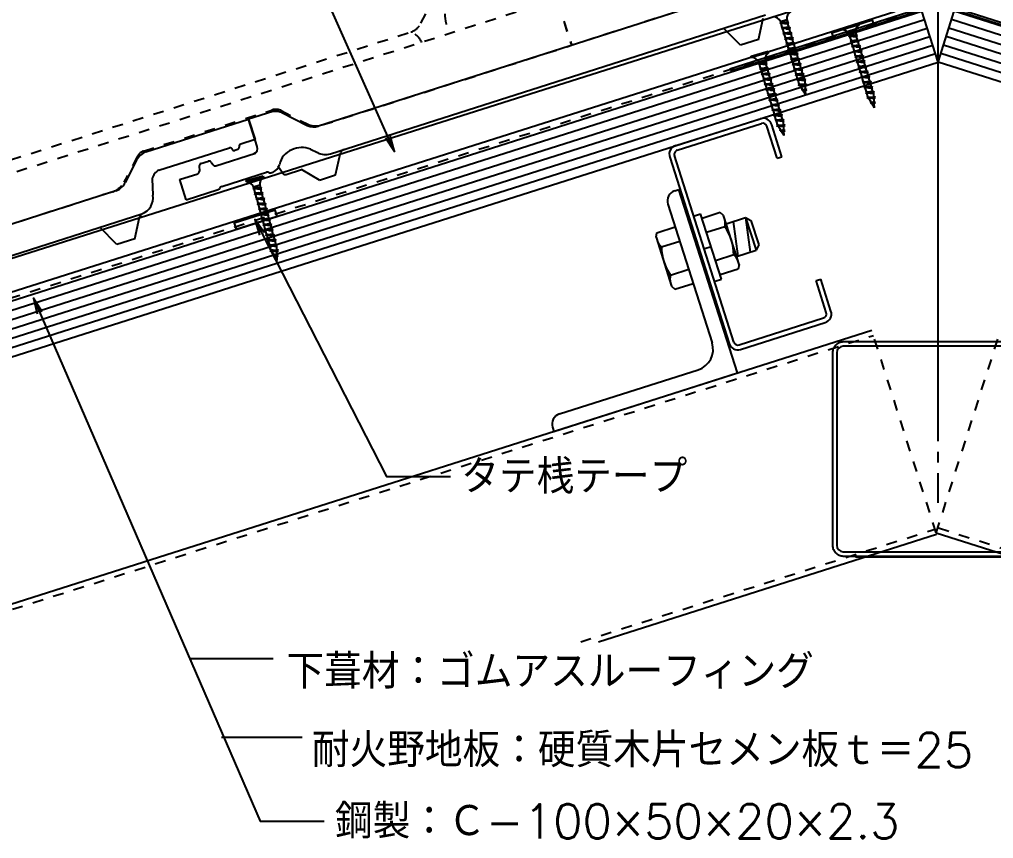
# Model space of a CAD drawing. Extents: x -1727 to 4652, y -2317 to 2357.
# Drawn here: x 3294.7 to 3749.9, y 185.5 to 568.2 of the extents above; entities that cross this region are included whole.
import ezdxf

# ---------------------------------------------------------------- set-up
doc = ezdxf.new("R2010")
doc.units = 0
doc.header["$LTSCALE"] = 5
for name, pattern in [('DASHDOT', [43, 40, -1, 1, -1]), ('DASHED2', [3, 2, -1]), ('DOT', [2, 1, -1])]:
    doc.linetypes.add(name, pattern=pattern)
for name, color, linetype in [('0-1', 7, 'CONTINUOUS'), ('0-2', 7, 'CONTINUOUS'), ('0-3', 7, 'CONTINUOUS'), ('0-4', 7, 'CONTINUOUS')]:
    doc.layers.add(name, color=color, linetype=linetype)
doc.styles.get("Standard").update_dxf_attribs({"font": 'txt.shx', "bigfont": 'extfont.shx'})

msp = doc.modelspace()

# ---------------------------------------------------------------- linework, layer by layer
at = {"layer": '0-1', "color": 3, "linetype": 'CONTINUOUS'}
for p, q in [((3699.1879, 586.0978), (3057.3827, 382.213)), ((3703.7293, 571.8018), (3063.6308, 368.4591))]:
    msp.add_line(p, q, dxfattribs=at)
at = {"layer": '0-1', "color": 7, "linetype": 'DOT'}
for p, q in [((3723.7803, 575.4806), (3064.4073, 366.0148)), ((3722.8413, 575.438), (4379.3981, 367.2622))]:
    msp.add_line(p, q, dxfattribs=at)
at = {"layer": '0-1', "color": 6, "linetype": 'CONTINUOUS'}
for p, q in [((3626.5958, 545.1049), (3716.7269, 573.7473)), ((3821.2439, 544.8606), (3731.1906, 573.7465)), ((3626.8985, 544.1522), (3717.0149, 572.7897)), ((3820.9386, 543.9086), (3730.9, 572.7897))]:
    msp.add_line(p, q, dxfattribs=at)
at = {"layer": '0-1', "color": 4, "linetype": 'DASHDOT'}
msp.add_line((3723.8569, 571.12), (3723.8569, 342.3712), dxfattribs=at)
at = {"layer": '0-1', "color": 4, "linetype": 'CONTINUOUS'}
for p, q in [((3650.4476, 567.0313), (3650.0154, 566.5746)), ((3650.0154, 566.5746), (3654.2268, 566.5178)), ((3650.3503, 567.2647), (3653.2592, 568.1308)), ((3650.3503, 567.2647), (3650.4265, 567.009)), ((3651.1647, 564.6233), (3650.6716, 566.2793)), ((3651.1647, 564.6233), (3650.7324, 564.1666)), ((3653.2592, 568.1308), (3653.6747, 566.7353)), ((3653.7945, 566.061), (3654.2268, 566.5178)), ((3654.3061, 564.3431), (3653.7945, 566.061)), ((3678.8683, 564.0202), (3686.8629, 566.4007)), ((3687.0637, 565.7265), (3679.0691, 563.346)), ((3686.8629, 566.4007), (3687.0637, 565.7265)), ((3650.7324, 564.1666), (3654.9438, 564.1098)), ((3651.8817, 562.2153), (3651.3886, 563.8713)), ((3651.8817, 562.2153), (3651.4495, 561.7585)), ((3651.4495, 561.7585), (3655.6608, 561.7018)), ((3652.5987, 559.8073), (3652.1056, 561.4633)), ((3654.5116, 563.653), (3654.9438, 564.1098)), ((3655.0231, 561.9351), (3654.5116, 563.653)), ((3655.2286, 561.245), (3655.6608, 561.7018)), ((3655.7401, 559.5271), (3655.2286, 561.245)), ((3679.0691, 563.346), (3678.8683, 564.0202)), ((3682.5563, 561.025), (3682.1241, 560.5683)), ((3682.1241, 560.5683), (3686.3354, 560.5115)), ((3682.459, 561.2583), (3685.3679, 562.1245)), ((3682.459, 561.2583), (3682.5351, 561.0026)), ((3683.2733, 558.617), (3682.7803, 560.273)), ((3685.3679, 562.1245), (3685.7834, 560.729)), ((3685.9032, 560.0547), (3686.3354, 560.5115)), ((3686.4148, 558.3368), (3685.9032, 560.0547)), ((3652.5987, 559.8073), (3652.1665, 559.3505)), ((3652.1665, 559.3505), (3656.3778, 559.2938)), ((3653.3157, 557.3993), (3652.8226, 559.0552)), ((3653.3157, 557.3993), (3652.8835, 556.9425)), ((3652.8835, 556.9425), (3657.0948, 556.8857)), ((3654.0327, 554.9913), (3653.5396, 556.6472)), ((3655.9456, 558.837), (3656.3778, 559.2938)), ((3656.4571, 557.1191), (3655.9456, 558.837)), ((3656.6626, 556.429), (3657.0948, 556.8857)), ((3657.1741, 554.7111), (3656.6626, 556.429)), ((3683.2733, 558.617), (3682.8411, 558.1602)), ((3682.8411, 558.1602), (3687.0525, 558.1035)), ((3683.9904, 556.209), (3683.4973, 557.8649)), ((3683.9904, 556.209), (3683.5581, 555.7522)), ((3683.5581, 555.7522), (3687.7695, 555.6954)), ((3684.7074, 553.801), (3684.2143, 555.4569)), ((3686.6202, 557.6467), (3687.0525, 558.1035)), ((3687.1318, 555.9288), (3686.6202, 557.6467)), ((3687.3373, 555.2387), (3687.7695, 555.6954)), ((3636.6296, 550.9981), (3644.6242, 553.3786)), ((3636.8304, 550.3238), (3636.6296, 550.9981)), ((3644.825, 552.7043), (3636.8304, 550.3238)), ((3644.6242, 553.3786), (3644.825, 552.7043)), ((3654.0327, 554.9913), (3653.6005, 554.5345)), ((3653.6005, 554.5345), (3657.8118, 554.4777)), ((3654.7497, 552.5832), (3654.2567, 554.2392)), ((3654.7497, 552.5832), (3654.3175, 552.1265)), ((3654.3175, 552.1265), (3658.5289, 552.0697)), ((3655.4668, 550.1752), (3654.9737, 551.8312)), ((3657.3796, 554.021), (3657.8118, 554.4777)), ((3657.8911, 552.303), (3657.3796, 554.021)), ((3658.0966, 551.6129), (3658.5289, 552.0697)), ((3658.6082, 549.895), (3658.0966, 551.6129)), ((3684.7074, 553.801), (3684.2752, 553.3442)), ((3684.2752, 553.3442), (3688.4865, 553.2874)), ((3685.4244, 551.393), (3684.9313, 553.0489)), ((3685.4244, 551.393), (3684.9922, 550.9362)), ((3684.9922, 550.9362), (3689.2035, 550.8794)), ((3687.8488, 553.5208), (3687.3373, 555.2387)), ((3688.0543, 552.8307), (3688.4865, 553.2874)), ((3688.5658, 551.1127), (3688.0543, 552.8307)), ((3688.7713, 550.4226), (3689.2035, 550.8794)), ((3640.3176, 548.0029), (3639.8854, 547.5461)), ((3639.8854, 547.5461), (3644.0968, 547.4893)), ((3640.2203, 548.2362), (3643.1292, 549.1023)), ((3640.2203, 548.2362), (3640.2965, 547.9805)), ((3641.0347, 545.5948), (3640.5416, 547.2508)), ((3643.1292, 549.1023), (3643.5447, 547.7068)), ((3643.6645, 547.0326), (3644.0968, 547.4893)), ((3644.1761, 545.3146), (3643.6645, 547.0326)), ((3655.4668, 550.1752), (3655.0345, 549.7185)), ((3655.0345, 549.7185), (3659.2459, 549.6617)), ((3656.1838, 547.7672), (3655.6907, 549.4232)), ((3656.1838, 547.7672), (3655.7516, 547.3104)), ((3655.7516, 547.3104), (3659.9629, 547.2537)), ((3656.9008, 545.3592), (3656.4077, 547.0152)), ((3658.8137, 549.2049), (3659.2459, 549.6617)), ((3659.3252, 547.487), (3658.8137, 549.2049)), ((3659.5307, 546.7969), (3659.9629, 547.2537)), ((3660.0422, 545.079), (3659.5307, 546.7969)), ((3686.1414, 548.9849), (3685.6483, 550.6409)), ((3686.1414, 548.9849), (3685.7092, 548.5282)), ((3685.7092, 548.5282), (3689.9205, 548.4714)), ((3686.8584, 546.5769), (3686.3653, 548.2329)), ((3686.8584, 546.5769), (3686.4262, 546.1202)), ((3689.2828, 548.7047), (3688.7713, 550.4226)), ((3689.4883, 548.0146), (3689.9205, 548.4714)), ((3689.9998, 546.2967), (3689.4883, 548.0146)), ((3641.0347, 545.5948), (3640.6024, 545.1381)), ((3640.6024, 545.1381), (3644.8138, 545.0813)), ((3641.7517, 543.1868), (3641.2586, 544.8428)), ((3641.7517, 543.1868), (3641.3195, 542.7301)), ((3641.3195, 542.7301), (3645.5308, 542.6733)), ((3642.4687, 540.7788), (3641.9756, 542.4348)), ((3644.3816, 544.6245), (3644.8138, 545.0813)), ((3644.8931, 542.9066), (3644.3816, 544.6245)), ((3645.0986, 542.2165), (3645.5308, 542.6733)), ((3645.6101, 540.4986), (3645.0986, 542.2165)), ((3656.9008, 545.3592), (3656.4686, 544.9024)), ((3656.4686, 544.9024), (3660.6799, 544.8457)), ((3657.6178, 542.9512), (3657.1247, 544.6071)), ((3657.6178, 542.9512), (3657.1856, 542.4944)), ((3657.1856, 542.4944), (3661.3969, 542.4376)), ((3658.3348, 540.5432), (3657.8417, 542.1991)), ((3660.2477, 544.3889), (3660.6799, 544.8457)), ((3660.7592, 542.671), (3660.2477, 544.3889)), ((3660.9647, 541.9809), (3661.3969, 542.4376)), ((3661.4762, 540.263), (3660.9647, 541.9809)), ((3686.4262, 546.1202), (3690.6375, 546.0634)), ((3687.5754, 544.1689), (3687.0824, 545.8249)), ((3687.5754, 544.1689), (3687.1432, 543.7121)), ((3687.1432, 543.7121), (3691.3546, 543.6554)), ((3688.2925, 541.7609), (3687.7994, 543.4168)), ((3688.2925, 541.7609), (3687.8602, 541.3041)), ((3690.2053, 545.6066), (3690.6375, 546.0634)), ((3690.7169, 543.8887), (3690.2053, 545.6066)), ((3690.9223, 543.1986), (3691.3546, 543.6554)), ((3691.4339, 541.4807), (3690.9223, 543.1986)), ((3642.4687, 540.7788), (3642.0365, 540.3221)), ((3642.0365, 540.3221), (3646.2478, 540.2653)), ((3643.1857, 538.3708), (3642.6926, 540.0268)), ((3643.1857, 538.3708), (3642.7535, 537.914)), ((3642.7535, 537.914), (3646.9648, 537.8573)), ((3643.9027, 535.9628), (3643.4096, 537.6187)), ((3645.8156, 539.8085), (3646.2478, 540.2653)), ((3646.3271, 538.0906), (3645.8156, 539.8085)), ((3646.5326, 537.4005), (3646.9648, 537.8573)), ((3647.0441, 535.6826), (3646.5326, 537.4005)), ((3658.3348, 540.5432), (3657.9026, 540.0864)), ((3657.9026, 540.0864), (3662.1139, 540.0296)), ((3659.0518, 538.1351), (3658.5588, 539.7911)), ((3659.0518, 538.1351), (3658.6196, 537.6784)), ((3658.6196, 537.6784), (3662.6321, 537.6751)), ((3660.64, 535.4647), (3659.5043, 537.3864)), ((3661.6817, 539.5729), (3662.1139, 540.0296)), ((3661.8506, 539.0056), (3661.6817, 539.5729)), ((3661.8996, 537.9204), (3661.8506, 539.0056)), ((3662.0108, 535.4527), (3661.9315, 537.1855)), ((3661.9329, 537.1804), (3662.6321, 537.6751)), ((3687.8602, 541.3041), (3692.0716, 541.2473)), ((3689.0095, 539.3529), (3688.5164, 541.0088)), ((3689.0095, 539.3529), (3688.5773, 538.8961)), ((3688.5773, 538.8961), (3692.7886, 538.8393)), ((3689.7265, 536.9449), (3689.2334, 538.6008)), ((3691.6394, 540.7906), (3692.0716, 541.2473)), ((3692.1509, 539.0727), (3691.6394, 540.7906)), ((3692.3564, 538.3826), (3692.7886, 538.8393)), ((3692.8679, 536.6646), (3692.3564, 538.3826)), ((3643.9027, 535.9628), (3643.4705, 535.506)), ((3643.4705, 535.506), (3647.6818, 535.4492)), ((3644.6197, 533.5548), (3644.1267, 535.2107)), ((3644.6197, 533.5548), (3644.1875, 533.098)), ((3644.1875, 533.098), (3648.3989, 533.0412)), ((3645.3368, 531.1468), (3644.8437, 532.8027)), ((3647.2496, 534.9925), (3647.6818, 535.4492)), ((3647.7612, 533.2746), (3647.2496, 534.9925)), ((3647.9666, 532.5845), (3648.3989, 533.0412)), ((3648.4782, 530.8665), (3647.9666, 532.5845)), ((3660.3177, 535.2264), (3662.5678, 535.2663)), ((3662.1235, 532.9544), (3660.9077, 535.0117)), ((3662.0253, 535.0151), (3662.5678, 535.2663)), ((3662.1235, 532.9544), (3662.0305, 535.0174)), ((3689.7265, 536.9449), (3689.2943, 536.4881)), ((3689.2943, 536.4881), (3693.5056, 536.4313)), ((3690.4435, 534.5368), (3689.9504, 536.1928)), ((3690.4435, 534.5368), (3690.0113, 534.0801)), ((3690.0113, 534.0801), (3694.2226, 534.0233)), ((3691.1605, 532.1288), (3690.6674, 533.7848)), ((3693.0734, 535.9745), (3693.5056, 536.4313)), ((3693.5849, 534.2566), (3693.0734, 535.9745)), ((3693.7904, 533.5665), (3694.2226, 534.0233)), ((3693.9593, 532.9992), (3693.7904, 533.5665)), ((3694.0083, 531.914), (3693.9593, 532.9992)), ((3645.3368, 531.1468), (3644.9045, 530.69)), ((3644.9045, 530.69), (3649.1159, 530.6332)), ((3646.0538, 528.7387), (3645.5607, 530.3947)), ((3646.0538, 528.7387), (3645.6216, 528.282)), ((3645.6216, 528.282), (3649.8329, 528.2252)), ((3646.7708, 526.3307), (3646.2777, 527.9867)), ((3648.6837, 530.1764), (3649.1159, 530.6332)), ((3649.1952, 528.4585), (3648.6837, 530.1764)), ((3649.4007, 527.7684), (3649.8329, 528.2252)), ((3691.1605, 532.1288), (3690.7283, 531.6721)), ((3690.7283, 531.6721), (3694.7408, 531.6688)), ((3692.7487, 529.4584), (3691.613, 531.38)), ((3692.4264, 529.2201), (3694.6765, 529.26)), ((3694.2322, 526.948), (3693.0164, 529.0054)), ((3694.1195, 529.4464), (3694.0402, 531.1792)), ((3694.0416, 531.1741), (3694.7408, 531.6688)), ((3694.134, 529.0087), (3694.6765, 529.26)), ((3694.2322, 526.948), (3694.1391, 529.0111)), ((3646.7708, 526.3307), (3646.3386, 525.874)), ((3646.3386, 525.874), (3650.5499, 525.8172)), ((3647.4878, 523.9227), (3646.9947, 525.5787)), ((3647.4878, 523.9227), (3647.0556, 523.4659)), ((3647.0556, 523.4659), (3651.2669, 523.4092)), ((3649.9122, 526.0505), (3649.4007, 527.7684)), ((3650.1177, 525.3604), (3650.5499, 525.8172)), ((3650.6292, 523.6425), (3650.1177, 525.3604)), ((3648.2048, 521.5147), (3647.7117, 523.1706)), ((3648.2048, 521.5147), (3647.7726, 521.0579)), ((3647.7726, 521.0579), (3651.9839, 521.0011)), ((3648.9218, 519.1067), (3648.4288, 520.7626)), ((3648.9218, 519.1067), (3648.4896, 518.6499)), ((3650.8347, 522.9524), (3651.2669, 523.4092)), ((3651.3462, 521.2345), (3650.8347, 522.9524)), ((3651.5517, 520.5444), (3651.9839, 521.0011)), ((3651.7206, 519.9771), (3651.5517, 520.5444)), ((3651.7696, 518.8919), (3651.7206, 519.9771)), ((3648.4896, 518.6499), (3652.5021, 518.6466)), ((3650.51, 516.4362), (3649.3743, 518.3579)), ((3650.1877, 516.1979), (3652.4378, 516.2378)), ((3651.9935, 513.9259), (3650.7777, 515.9832)), ((3651.8808, 516.4242), (3651.8015, 518.157)), ((3651.8029, 518.1519), (3652.5021, 518.6466)), ((3651.8953, 515.9866), (3652.4378, 516.2378)), ((3651.9935, 513.9259), (3651.9005, 515.989)), ((3400.5661, 492.8722), (3408.6105, 495.0786)), ((3400.7521, 492.1937), (3400.5661, 492.8722)), ((3408.7966, 494.4001), (3400.7521, 492.1937)), ((3408.6105, 495.0786), (3408.7966, 494.4001)), ((3404.1882, 489.7976), (3403.7462, 489.3504)), ((3403.7462, 489.3504), (3407.9553, 489.2022)), ((3404.096, 490.033), (3407.023, 490.8358)), ((3404.096, 490.033), (3404.1665, 489.7757)), ((3404.8528, 487.3746), (3404.3958, 489.0409)), ((3404.8528, 487.3746), (3404.4107, 486.9273)), ((3407.023, 490.8358), (3407.4081, 489.4316)), ((3407.5132, 488.7549), (3407.9553, 489.2022)), ((3407.9874, 487.0263), (3407.5132, 488.7549)), ((3404.4107, 486.9273), (3408.6198, 486.7791)), ((3405.5173, 484.9516), (3405.0603, 486.6179)), ((3405.5173, 484.9516), (3405.0753, 484.5043)), ((3405.0753, 484.5043), (3409.2844, 484.3561)), ((3406.1819, 482.5286), (3405.7249, 484.1949)), ((3406.1819, 482.5286), (3405.7399, 482.0813)), ((3408.1778, 486.3319), (3408.6198, 486.7791)), ((3408.6519, 484.6033), (3408.1778, 486.3319)), ((3408.8424, 483.9089), (3409.2844, 484.3561)), ((3409.3165, 482.1802), (3408.8424, 483.9089)), ((3405.7399, 482.0813), (3409.949, 481.9331)), ((3406.8465, 480.1056), (3406.3895, 481.7718)), ((3406.8465, 480.1056), (3406.4044, 479.6583)), ((3406.4044, 479.6583), (3410.6136, 479.5101)), ((3407.5111, 477.6826), (3407.054, 479.3488)), ((3409.507, 481.4858), (3409.949, 481.9331)), ((3409.9811, 479.7572), (3409.507, 481.4858)), ((3410.1715, 479.0628), (3410.6136, 479.5101)), ((3410.6456, 477.3342), (3410.1715, 479.0628)), ((3407.5111, 477.6826), (3407.069, 477.2353)), ((3407.069, 477.2353), (3411.2781, 477.0871)), ((3408.1756, 475.2595), (3407.7186, 476.9258)), ((3408.1756, 475.2595), (3407.7336, 474.8123)), ((3407.7336, 474.8123), (3411.9427, 474.6641)), ((3408.8402, 472.8365), (3408.3832, 474.5028)), ((3410.8361, 476.6398), (3411.2781, 477.0871)), ((3411.3102, 474.9112), (3410.8361, 476.6398)), ((3411.5007, 474.2168), (3411.9427, 474.6641)), ((3411.9748, 472.4882), (3411.5007, 474.2168)), ((3408.8402, 472.8365), (3408.3982, 472.3892)), ((3408.3982, 472.3892), (3412.6073, 472.2411)), ((3409.5048, 470.4135), (3409.0477, 472.0798)), ((3409.5048, 470.4135), (3409.0627, 469.9662)), ((3409.0627, 469.9662), (3413.2718, 469.818)), ((3410.1693, 467.9905), (3409.7123, 469.6568)), ((3412.1652, 471.7938), (3412.6073, 472.2411)), ((3412.6394, 470.0652), (3412.1652, 471.7938)), ((3412.8298, 469.3708), (3413.2718, 469.818)), ((3413.3039, 467.6422), (3412.8298, 469.3708)), ((3410.1693, 467.9905), (3409.7273, 467.5432)), ((3409.7273, 467.5432), (3413.9364, 467.395)), ((3410.8339, 465.5675), (3410.3769, 467.2338)), ((3410.8339, 465.5675), (3410.3919, 465.1202)), ((3410.3919, 465.1202), (3414.601, 464.972)), ((3411.4985, 463.1445), (3411.0415, 464.8107)), ((3413.4944, 466.9478), (3413.9364, 467.395)), ((3413.9685, 465.2191), (3413.4944, 466.9478)), ((3414.159, 464.5247), (3414.601, 464.972)), ((3414.6331, 462.7961), (3414.159, 464.5247)), ((3411.4985, 463.1445), (3411.0564, 462.6972)), ((3411.0564, 462.6972), (3415.2656, 462.549)), ((3412.1631, 460.7214), (3411.706, 462.3877)), ((3412.1631, 460.7214), (3411.721, 460.2742)), ((3411.721, 460.2742), (3415.7325, 460.1838)), ((3413.6928, 458.0171), (3412.5992, 459.963)), ((3414.8235, 462.1017), (3415.2656, 462.549)), ((3414.9801, 461.5309), (3414.8235, 462.1017)), ((3415.0054, 460.4449), (3414.9801, 461.5309)), ((3415.0631, 457.9754), (3415.0214, 459.7095)), ((3415.0227, 459.7044), (3415.7325, 460.1838)), ((3413.3654, 457.7859), (3415.6159, 457.777)), ((3415.1215, 455.4752), (3413.9506, 457.5584)), ((3415.0681, 457.5376), (3415.6159, 457.777)), ((3415.1215, 455.4752), (3415.0733, 457.5398))]:
    msp.add_line(p, q, dxfattribs=at)
at = {"layer": '0-1', "color": 7, "linetype": 'CONTINUOUS'}
for points in [[(3675.2155, 558.9538), (3694.2753, 565.0139), (3693.3663, 567.8728), (3674.3065, 561.8128), (3675.2155, 558.9538)], [(3396, 470.1412), (3415.0598, 476.2013), (3414.1508, 479.0603), (3395.091, 473.0002), (3396, 470.1412)]]:
    msp.add_lwpolyline(points, close=True, dxfattribs=at)
at = {"layer": '0-1', "color": 4, "linetype": 'CONTINUOUS'}
for centre, radius, start, end in [((3646.9706, 565.5728), 3.7795, 26.5921, 90.1557), ((3657.0138, 568.5633), 3.7795, 123.0074, 186.571), ((3650.7326, 567.2916), 1.0142, 224.9936, 269.8249), ((3650.7593, 567.15), 0.3335, 200.8471, 262.6895), ((3651.824, 580.8756), 14.0999, 265.4965, 270.9605), ((3651.3712, 547.6475), 18.641, 87.4198, 91.9727), ((3651.4763, 564.742), 0.3335, 200.8471, 262.6895), ((3652.541, 578.4676), 14.0999, 265.4965, 270.9605), ((3652.5443, 546.6272), 20.1563, 87.1915, 91.3758), ((3653.1495, 587.4961), 21.2472, 267.4667, 271.1843), ((3653.3103, 565.0013), 1.7719, 58.855, 82.8143), ((3653.5345, 565.9891), 0.2698, 15.4653, 78.4221), ((3689.1225, 562.557), 3.7795, 123.0074, 186.571), ((3651.4497, 564.8836), 1.0142, 224.9936, 269.8249), ((3652.0882, 545.2394), 18.641, 87.4198, 91.9727), ((3652.1667, 562.4756), 1.0142, 224.9936, 269.8249), ((3652.1933, 562.334), 0.3335, 200.8471, 262.6895), ((3653.258, 576.0596), 14.0999, 265.4965, 270.9605), ((3652.8053, 542.8314), 18.641, 87.4198, 91.9727), ((3653.2614, 544.2192), 20.1563, 87.1915, 91.3758), ((3653.8665, 585.088), 21.2472, 267.4667, 271.1843), ((3653.9784, 541.8112), 20.1563, 87.1915, 91.3758), ((3654.5835, 582.68), 21.2472, 267.4667, 271.1843), ((3654.0273, 562.5933), 1.7719, 58.855, 82.8143), ((3654.2516, 563.5811), 0.2698, 15.4653, 78.4221), ((3654.7444, 560.1853), 1.7719, 58.855, 82.8143), ((3654.9686, 561.1731), 0.2698, 15.4653, 78.4221), ((3679.0793, 559.5665), 3.7795, 26.5921, 90.1557), ((3682.8413, 561.2853), 1.0142, 224.9936, 269.8249), ((3682.868, 561.1437), 0.3335, 200.8471, 262.6895), ((3683.9327, 574.8693), 14.0999, 265.4965, 270.9605), ((3683.4799, 541.6411), 18.641, 87.4198, 91.9727), ((3684.653, 540.6209), 20.1563, 87.1915, 91.3758), ((3685.2582, 581.4897), 21.2472, 267.4667, 271.1843), ((3685.419, 558.995), 1.7719, 58.855, 82.8143), ((3685.6432, 559.9828), 0.2698, 15.4653, 78.4221), ((3652.8837, 560.0676), 1.0142, 224.9936, 269.8249), ((3652.9104, 559.926), 0.3335, 200.8471, 262.6895), ((3653.9751, 573.6515), 14.0999, 265.4965, 270.9605), ((3653.5223, 540.4234), 18.641, 87.4198, 91.9727), ((3653.6007, 557.6596), 1.0142, 224.9936, 269.8249), ((3653.6274, 557.518), 0.3335, 200.8471, 262.6895), ((3654.6921, 571.2435), 14.0999, 265.4965, 270.9605), ((3654.2393, 538.0154), 18.641, 87.4198, 91.9727), ((3654.6954, 539.4032), 20.1563, 87.1915, 91.3758), ((3655.3006, 580.272), 21.2472, 267.4667, 271.1843), ((3655.4124, 536.9952), 20.1563, 87.1915, 91.3758), ((3656.0176, 577.864), 21.2472, 267.4667, 271.1843), ((3655.4614, 557.7773), 1.7719, 58.855, 82.8143), ((3655.6856, 558.7651), 0.2698, 15.4653, 78.4221), ((3656.1784, 555.3693), 1.7719, 58.855, 82.8143), ((3656.4026, 556.357), 0.2698, 15.4653, 78.4221), ((3683.5583, 558.8773), 1.0142, 224.9936, 269.8249), ((3683.585, 558.7357), 0.3335, 200.8471, 262.6895), ((3684.6497, 572.4613), 14.0999, 265.4965, 270.9605), ((3684.1969, 539.2331), 18.641, 87.4198, 91.9727), ((3684.2754, 556.4693), 1.0142, 224.9936, 269.8249), ((3684.302, 556.3277), 0.3335, 200.8471, 262.6895), ((3685.3667, 570.0532), 14.0999, 265.4965, 270.9605), ((3684.9139, 536.8251), 18.641, 87.4198, 91.9727), ((3685.3701, 538.2129), 20.1563, 87.1915, 91.3758), ((3685.9752, 579.0817), 21.2472, 267.4667, 271.1843), ((3686.0871, 535.8049), 20.1563, 87.1915, 91.3758), ((3686.6922, 576.6737), 21.2472, 267.4667, 271.1843), ((3686.136, 556.587), 1.7719, 58.855, 82.8143), ((3686.3602, 557.5748), 0.2698, 15.4653, 78.4221), ((3686.8531, 554.179), 1.7719, 58.855, 82.8143), ((3687.0773, 555.1667), 0.2698, 15.4653, 78.4221), ((3646.8839, 549.5349), 3.7795, 123.0074, 186.571), ((3654.3177, 555.2516), 1.0142, 224.9936, 269.8249), ((3654.3444, 555.11), 0.3335, 200.8471, 262.6895), ((3655.4091, 568.8355), 14.0999, 265.4965, 270.9605), ((3654.9563, 535.6074), 18.641, 87.4198, 91.9727), ((3655.0347, 552.8435), 1.0142, 224.9936, 269.8249), ((3655.0614, 552.7019), 0.3335, 200.8471, 262.6895), ((3656.1261, 566.4275), 14.0999, 265.4965, 270.9605), ((3655.6733, 533.1994), 18.641, 87.4198, 91.9727), ((3656.1294, 534.5871), 20.1563, 87.1915, 91.3758), ((3656.7346, 575.456), 21.2472, 267.4667, 271.1843), ((3656.8464, 532.1791), 20.1563, 87.1915, 91.3758), ((3657.4516, 573.048), 21.2472, 267.4667, 271.1843), ((3656.8954, 552.9612), 1.7719, 58.855, 82.8143), ((3657.1196, 553.949), 0.2698, 15.4653, 78.4221), ((3657.6124, 550.5532), 1.7719, 58.855, 82.8143), ((3657.8366, 551.541), 0.2698, 15.4653, 78.4221), ((3684.9924, 554.0613), 1.0142, 224.9936, 269.8249), ((3685.0191, 553.9197), 0.3335, 200.8471, 262.6895), ((3686.0838, 567.6452), 14.0999, 265.4965, 270.9605), ((3685.631, 534.4171), 18.641, 87.4198, 91.9727), ((3685.7094, 551.6532), 1.0142, 224.9936, 269.8249), ((3685.7361, 551.5116), 0.3335, 200.8471, 262.6895), ((3686.8008, 565.2372), 14.0999, 265.4965, 270.9605), ((3686.8041, 533.3968), 20.1563, 87.1915, 91.3758), ((3687.4093, 574.2657), 21.2472, 267.4667, 271.1843), ((3687.5211, 530.9888), 20.1563, 87.1915, 91.3758), ((3687.5701, 551.771), 1.7719, 58.855, 82.8143), ((3687.7943, 552.7587), 0.2698, 15.4653, 78.4221), ((3688.2871, 549.3629), 1.7719, 58.855, 82.8143), ((3636.8406, 546.5444), 3.7795, 26.5921, 90.1557), ((3640.6026, 548.2632), 1.0142, 224.9936, 269.8249), ((3640.6293, 548.1216), 0.3335, 200.8471, 262.6895), ((3641.694, 561.8471), 14.0999, 265.4965, 270.9605), ((3641.2412, 528.619), 18.641, 87.4198, 91.9727), ((3642.4144, 527.5987), 20.1563, 87.1915, 91.3758), ((3643.0195, 568.4676), 21.2472, 267.4667, 271.1843), ((3643.1803, 545.9729), 1.7719, 58.855, 82.8143), ((3643.4045, 546.9606), 0.2698, 15.4653, 78.4221), ((3655.7518, 550.4355), 1.0142, 224.9936, 269.8249), ((3655.7784, 550.2939), 0.3335, 200.8471, 262.6895), ((3656.8431, 564.0195), 14.0999, 265.4965, 270.9605), ((3656.3903, 530.7914), 18.641, 87.4198, 91.9727), ((3656.4688, 548.0275), 1.0142, 224.9936, 269.8249), ((3656.4955, 547.8859), 0.3335, 200.8471, 262.6895), ((3657.5601, 561.6115), 14.0999, 265.4965, 270.9605), ((3657.1074, 528.3833), 18.641, 87.4198, 91.9727), ((3657.5635, 529.7711), 20.1563, 87.1915, 91.3758), ((3658.1686, 570.6399), 21.2472, 267.4667, 271.1843), ((3658.2805, 527.3631), 20.1563, 87.1915, 91.3758), ((3658.8857, 568.2319), 21.2472, 267.4667, 271.1843), ((3658.3295, 548.1452), 1.7719, 58.855, 82.8143), ((3658.5537, 549.133), 0.2698, 15.4653, 78.4221), ((3659.0465, 545.7372), 1.7719, 58.855, 82.8143), ((3659.2707, 546.725), 0.2698, 15.4653, 78.4221), ((3686.348, 532.0091), 18.641, 87.4198, 91.9727), ((3686.4264, 549.2452), 1.0142, 224.9936, 269.8249), ((3686.4531, 549.1036), 0.3335, 200.8471, 262.6895), ((3687.5178, 562.8292), 14.0999, 265.4965, 270.9605), ((3687.065, 529.6011), 18.641, 87.4198, 91.9727), ((3687.1701, 546.6956), 0.3335, 200.8471, 262.6895), ((3688.2348, 560.4212), 14.0999, 265.4965, 270.9605), ((3688.1263, 571.8577), 21.2472, 267.4667, 271.1843), ((3688.2381, 528.5808), 20.1563, 87.1915, 91.3758), ((3688.8433, 569.4496), 21.2472, 267.4667, 271.1843), ((3688.9551, 526.1728), 20.1563, 87.1915, 91.3758), ((3688.5113, 550.3507), 0.2698, 15.4653, 78.4221), ((3689.0041, 546.9549), 1.7719, 58.855, 82.8143), ((3689.2283, 547.9427), 0.2698, 15.4653, 78.4221), ((3689.7211, 544.5469), 1.7719, 58.855, 82.8143), ((3641.3197, 545.8551), 1.0142, 224.9936, 269.8249), ((3641.3463, 545.7135), 0.3335, 200.8471, 262.6895), ((3642.411, 559.4391), 14.0999, 265.4965, 270.9605), ((3641.9582, 526.211), 18.641, 87.4198, 91.9727), ((3642.0367, 543.4471), 1.0142, 224.9936, 269.8249), ((3642.0634, 543.3055), 0.3335, 200.8471, 262.6895), ((3643.1281, 557.0311), 14.0999, 265.4965, 270.9605), ((3642.6753, 523.803), 18.641, 87.4198, 91.9727), ((3643.1314, 525.1907), 20.1563, 87.1915, 91.3758), ((3643.7365, 566.0596), 21.2472, 267.4667, 271.1843), ((3643.8484, 522.7827), 20.1563, 87.1915, 91.3758), ((3644.4536, 563.6515), 21.2472, 267.4667, 271.1843), ((3643.8974, 543.5648), 1.7719, 58.855, 82.8143), ((3644.1216, 544.5526), 0.2698, 15.4653, 78.4221), ((3644.6144, 541.1568), 1.7719, 58.855, 82.8143), ((3644.8386, 542.1446), 0.2698, 15.4653, 78.4221), ((3657.1858, 545.6195), 1.0142, 224.9936, 269.8249), ((3657.2125, 545.4779), 0.3335, 200.8471, 262.6895), ((3658.2772, 559.2034), 14.0999, 265.4965, 270.9605), ((3657.8244, 525.9753), 18.641, 87.4198, 91.9727), ((3657.9028, 543.2115), 1.0142, 224.9936, 269.8249), ((3657.9295, 543.0699), 0.3335, 200.8471, 262.6895), ((3658.9942, 556.7954), 14.0999, 265.4965, 270.9605), ((3658.5414, 523.5673), 18.641, 87.4198, 91.9727), ((3658.9975, 524.9551), 20.1563, 87.1915, 91.3758), ((3659.6027, 565.8239), 21.2472, 267.4667, 271.1843), ((3659.7145, 522.5471), 20.1563, 87.1915, 91.3758), ((3660.3197, 563.4159), 21.2472, 267.4667, 271.1843), ((3659.7635, 543.3292), 1.7719, 58.855, 82.8143), ((3659.9877, 544.317), 0.2698, 15.4653, 78.4221), ((3660.4805, 540.9212), 1.7719, 58.855, 82.8143), ((3660.7047, 541.9089), 0.2698, 15.4653, 78.4221), ((3687.1434, 546.8372), 1.0142, 224.9936, 269.8249), ((3687.782, 527.193), 18.641, 87.4198, 91.9727), ((3687.8605, 544.4292), 1.0142, 224.9936, 269.8249), ((3687.8871, 544.2876), 0.3335, 200.8471, 262.6895), ((3688.9518, 558.0132), 14.0999, 265.4965, 270.9605), ((3688.499, 524.785), 18.641, 87.4198, 91.9727), ((3688.6041, 541.8796), 0.3335, 200.8471, 262.6895), ((3689.5603, 567.0416), 21.2472, 267.4667, 271.1843), ((3689.6722, 523.7648), 20.1563, 87.1915, 91.3758), ((3690.2773, 564.6336), 21.2472, 267.4667, 271.1843), ((3689.9453, 545.5347), 0.2698, 15.4653, 78.4221), ((3690.4381, 542.1389), 1.7719, 58.855, 82.8143), ((3690.6623, 543.1267), 0.2698, 15.4653, 78.4221), ((3642.7537, 541.0391), 1.0142, 224.9936, 269.8249), ((3642.7804, 540.8975), 0.3335, 200.8471, 262.6895), ((3643.8451, 554.6231), 14.0999, 265.4965, 270.9605), ((3643.3923, 521.3949), 18.641, 87.4198, 91.9727), ((3643.4707, 538.6311), 1.0142, 224.9936, 269.8249), ((3643.4974, 538.4895), 0.3335, 200.8471, 262.6895), ((3644.5621, 552.2151), 14.0999, 265.4965, 270.9605), ((3644.1093, 518.9869), 18.641, 87.4198, 91.9727), ((3644.5654, 520.3747), 20.1563, 87.1915, 91.3758), ((3645.1706, 561.2435), 21.2472, 267.4667, 271.1843), ((3645.2824, 517.9667), 20.1563, 87.1915, 91.3758), ((3645.8876, 558.8355), 21.2472, 267.4667, 271.1843), ((3645.3314, 538.7488), 1.7719, 58.855, 82.8143), ((3645.5556, 539.7366), 0.2698, 15.4653, 78.4221), ((3646.0484, 536.3408), 1.7719, 58.855, 82.8143), ((3646.2726, 537.3286), 0.2698, 15.4653, 78.4221), ((3658.6198, 540.8035), 1.0142, 224.9936, 269.8249), ((3658.6465, 540.6619), 0.3335, 200.8471, 262.6895), ((3659.7112, 554.3874), 14.0999, 265.4965, 270.9605), ((3659.2584, 521.1593), 18.641, 87.4198, 91.9727), ((3659.3368, 538.3954), 1.0142, 224.9936, 269.8249), ((3659.3635, 538.2538), 0.3335, 200.8471, 262.6895), ((3660.4282, 551.9794), 14.0999, 265.4965, 270.9605), ((3659.9754, 518.7513), 18.641, 87.4198, 91.9727), ((3660.4315, 520.139), 20.1563, 87.1915, 91.3758), ((3661.0367, 561.0079), 21.2472, 267.4667, 271.1843), ((3660.9421, 548.6308), 10.7529, 268.521, 275.1019), ((3661.6748, 763.1722), 225.8005, 269.7817, 270.0145), ((3661.1975, 538.5131), 1.7719, 58.855, 82.8143), ((3661.4217, 539.5009), 0.2698, 15.4653, 78.4221), ((3661.6729, 537.1085), 0.2698, 15.4653, 77.4136), ((3661.7204, 536.1688), 1.7607, 58.8168, 84.2012), ((3688.5775, 542.0212), 1.0142, 224.9936, 269.8249), ((3689.6688, 555.6051), 14.0999, 265.4965, 270.9605), ((3689.216, 522.377), 18.641, 87.4198, 91.9727), ((3689.2945, 539.6132), 1.0142, 224.9936, 269.8249), ((3689.3212, 539.4716), 0.3335, 200.8471, 262.6895), ((3690.3859, 553.1971), 14.0999, 265.4965, 270.9605), ((3689.9331, 519.969), 18.641, 87.4198, 91.9727), ((3690.3892, 521.3568), 20.1563, 87.1915, 91.3758), ((3690.9943, 562.2256), 21.2472, 267.4667, 271.1843), ((3691.1062, 518.9487), 20.1563, 87.1915, 91.3758), ((3691.7114, 559.8176), 21.2472, 267.4667, 271.1843), ((3691.1552, 539.7309), 1.7719, 58.855, 82.8143), ((3691.3794, 540.7186), 0.2698, 15.4653, 78.4221), ((3691.8722, 537.3229), 1.7719, 58.855, 82.8143), ((3692.0964, 538.3106), 0.2698, 15.4653, 78.4221), ((3644.1877, 536.2231), 1.0142, 224.9936, 269.8249), ((3644.2144, 536.0815), 0.3335, 200.8471, 262.6895), ((3645.2791, 549.807), 14.0999, 265.4965, 270.9605), ((3644.8263, 516.5789), 18.641, 87.4198, 91.9727), ((3644.9047, 533.8151), 1.0142, 224.9936, 269.8249), ((3644.9314, 533.6735), 0.3335, 200.8471, 262.6895), ((3645.9961, 547.399), 14.0999, 265.4965, 270.9605), ((3645.5433, 514.1709), 18.641, 87.4198, 91.9727), ((3645.9994, 515.5587), 20.1563, 87.1915, 91.3758), ((3646.6046, 556.4275), 21.2472, 267.4667, 271.1843), ((3646.7165, 513.1506), 20.1563, 87.1915, 91.3758), ((3647.3216, 554.0195), 21.2472, 267.4667, 271.1843), ((3646.7654, 533.9328), 1.7719, 58.855, 82.8143), ((3646.9896, 534.9205), 0.2698, 15.4653, 78.4221), ((3647.4824, 531.5248), 1.7719, 58.855, 82.8143), ((3647.7066, 532.5125), 0.2698, 15.4653, 78.4221), ((3580.7729, 565.968), 85.2785, 338.87, 339.0445), ((3661.1445, 536.5805), 1.5866, 238.592, 261.4147), ((3660.8197, 551.5989), 16.1352, 268.5485, 271.9958), ((3661.0147, 540.0137), 5.0032, 268.7746, 275.6137), ((3661.5824, 532.0137), 3.4656, 82.8996, 93.3223), ((3661.7233, 533.6813), 1.3709, 77.0303, 99.2015), ((3661.8382, 534.0113), 1.4517, 59.8265, 83.1696), ((3690.0115, 537.2052), 1.0142, 224.9936, 269.8249), ((3690.0382, 537.0635), 0.3335, 200.8471, 262.6895), ((3691.1029, 550.7891), 14.0999, 265.4965, 270.9605), ((3690.6501, 517.561), 18.641, 87.4198, 91.9727), ((3690.7285, 534.7971), 1.0142, 224.9936, 269.8249), ((3690.7552, 534.6555), 0.3335, 200.8471, 262.6895), ((3691.8199, 548.3811), 14.0999, 265.4965, 270.9605), ((3691.3671, 515.153), 18.641, 87.4198, 91.9727), ((3691.8232, 516.5407), 20.1563, 87.1915, 91.3758), ((3692.4284, 557.4096), 21.2472, 267.4667, 271.1843), ((3692.5402, 514.1327), 20.1563, 87.1915, 91.3758), ((3693.1454, 555.0015), 21.2472, 267.4667, 271.1843), ((3692.5892, 534.9148), 1.7719, 58.855, 82.8143), ((3692.8134, 535.9026), 0.2698, 15.4653, 78.4221), ((3693.3062, 532.5068), 1.7719, 58.855, 82.8143), ((3693.5304, 533.4946), 0.2698, 15.4653, 78.4221), ((3645.6218, 531.407), 1.0142, 224.9936, 269.8249), ((3645.6484, 531.2654), 0.3335, 200.8471, 262.6895), ((3646.7131, 544.991), 14.0999, 265.4965, 270.9605), ((3646.2603, 511.7629), 18.641, 87.4198, 91.9727), ((3646.3388, 528.999), 1.0142, 224.9936, 269.8249), ((3646.3655, 528.8574), 0.3335, 200.8471, 262.6895), ((3647.4302, 542.583), 14.0999, 265.4965, 270.9605), ((3646.9774, 509.3549), 18.641, 87.4198, 91.9727), ((3647.4335, 510.7426), 20.1563, 87.1915, 91.3758), ((3648.0386, 551.6115), 21.2472, 267.4667, 271.1843), ((3648.1505, 508.3346), 20.1563, 87.1915, 91.3758), ((3648.7557, 549.2034), 21.2472, 267.4667, 271.1843), ((3648.1995, 529.1167), 1.7719, 58.855, 82.8143), ((3648.4237, 530.1045), 0.2698, 15.4653, 78.4221), ((3648.9165, 526.7087), 1.7719, 58.855, 82.8143), ((3691.4455, 532.3891), 1.0142, 224.9936, 269.8249), ((3691.4722, 532.2475), 0.3335, 200.8471, 262.6895), ((3692.5369, 545.9731), 14.0999, 265.4965, 270.9605), ((3692.0841, 512.7449), 18.641, 87.4198, 91.9727), ((3612.8816, 559.9617), 85.2785, 338.87, 339.0445), ((3693.2532, 530.5742), 1.5866, 238.592, 261.4147), ((3692.9284, 545.5926), 16.1352, 268.5485, 271.9958), ((3693.0508, 542.6245), 10.7529, 268.521, 275.1019), ((3693.7835, 757.1659), 225.8005, 269.7817, 270.0145), ((3693.1234, 534.0074), 5.0032, 268.7746, 275.6137), ((3693.6911, 526.0073), 3.4656, 82.8996, 93.3223), ((3693.832, 527.675), 1.3709, 77.0303, 99.2015), ((3693.7816, 531.1022), 0.2698, 15.4653, 77.4136), ((3693.8291, 530.1625), 1.7607, 58.8168, 84.2012), ((3693.9469, 528.005), 1.4517, 59.8265, 83.1696), ((3647.0558, 526.591), 1.0142, 224.9936, 269.8249), ((3647.0825, 526.4494), 0.3335, 200.8471, 262.6895), ((3648.1472, 540.175), 14.0999, 265.4965, 270.9605), ((3647.6944, 506.9468), 18.641, 87.4198, 91.9727), ((3647.7728, 524.183), 1.0142, 224.9936, 269.8249), ((3647.7995, 524.0414), 0.3335, 200.8471, 262.6895), ((3648.8642, 537.767), 14.0999, 265.4965, 270.9605), ((3648.8675, 505.9266), 20.1563, 87.1915, 91.3758), ((3649.4727, 546.7954), 21.2472, 267.4667, 271.1843), ((3649.5845, 503.5186), 20.1563, 87.1915, 91.3758), ((3649.1407, 527.6965), 0.2698, 15.4653, 78.4221), ((3649.6335, 524.3007), 1.7719, 58.855, 82.8143), ((3649.8577, 525.2885), 0.2698, 15.4653, 78.4221), ((3650.3505, 521.8927), 1.7719, 58.855, 82.8143), ((3648.4114, 504.5388), 18.641, 87.4198, 91.9727), ((3648.4898, 521.775), 1.0142, 224.9936, 269.8249), ((3648.5165, 521.6334), 0.3335, 200.8471, 262.6895), ((3649.5812, 535.3589), 14.0999, 265.4965, 270.9605), ((3649.1284, 502.1308), 18.641, 87.4198, 91.9727), ((3649.2335, 519.2254), 0.3335, 200.8471, 262.6895), ((3650.2982, 532.9509), 14.0999, 265.4965, 270.9605), ((3650.1897, 544.3874), 21.2472, 267.4667, 271.1843), ((3650.3015, 501.1106), 20.1563, 87.1915, 91.3758), ((3650.9067, 541.9794), 21.2472, 267.4667, 271.1843), ((3650.8121, 529.6023), 10.7529, 268.521, 275.1019), ((3650.5747, 522.8805), 0.2698, 15.4653, 78.4221), ((3651.0675, 519.4847), 1.7719, 58.855, 82.8143), ((3651.2917, 520.4724), 0.2698, 15.4653, 78.4221), ((3651.5905, 517.1403), 1.7607, 58.8168, 84.2012), ((3649.2069, 519.367), 1.0142, 224.9936, 269.8249), ((3649.8454, 499.7228), 18.641, 87.4198, 91.9727), ((3570.6429, 546.9395), 85.2785, 338.87, 339.0445), ((3651.0145, 517.5521), 1.5866, 238.592, 261.4147), ((3650.6897, 532.5704), 16.1352, 268.5485, 271.9958), ((3651.5448, 744.1438), 225.8005, 269.7817, 270.0145), ((3650.8847, 520.9852), 5.0032, 268.7746, 275.6137), ((3651.4525, 512.9852), 3.4656, 82.8996, 93.3223), ((3651.5933, 514.6528), 1.3709, 77.0303, 99.2015), ((3651.5429, 518.08), 0.2698, 15.4653, 77.4136), ((3651.7082, 514.9829), 1.4517, 59.8265, 83.1696), ((3400.6804, 488.4149), 3.7795, 25.3482, 88.9117), ((3410.7861, 491.1867), 3.7795, 121.7635, 185.327), ((3404.4788, 490.0517), 1.0142, 223.7496, 268.581), ((3404.5024, 489.9095), 0.3335, 199.6031, 261.4455), ((3405.8648, 503.6087), 14.0999, 264.2525, 269.7166), ((3404.6907, 470.3983), 18.641, 86.1758, 90.7287), ((3405.167, 487.4865), 0.3335, 199.6031, 261.4455), ((3406.5294, 501.1857), 14.0999, 264.2525, 269.7166), ((3405.8414, 469.3528), 20.1563, 85.9475, 90.1319), ((3407.3337, 510.1989), 21.2472, 266.2228, 269.9404), ((3406.506, 466.9298), 20.1563, 85.9475, 90.1319), ((3407.0061, 487.7059), 1.7719, 57.611, 81.5704), ((3407.2517, 488.6886), 0.2698, 14.2214, 77.1781), ((3407.6707, 485.2829), 1.7719, 57.611, 81.5704), ((3405.1434, 487.6287), 1.0142, 223.7496, 268.581), ((3405.8079, 485.2056), 1.0142, 223.7496, 268.581), ((3405.3553, 467.9753), 18.641, 86.1758, 90.7287), ((3405.8315, 485.0635), 0.3335, 199.6031, 261.4455), ((3407.1939, 498.7627), 14.0999, 264.2525, 269.7166), ((3406.0199, 465.5522), 18.641, 86.1758, 90.7287), ((3406.4961, 482.6405), 0.3335, 199.6031, 261.4455), ((3407.9983, 507.7758), 21.2472, 266.2228, 269.9404), ((3407.1706, 464.5068), 20.1563, 85.9475, 90.1319), ((3408.6629, 505.3528), 21.2472, 266.2228, 269.9404), ((3407.9163, 486.2656), 0.2698, 14.2214, 77.1781), ((3408.3353, 482.8599), 1.7719, 57.611, 81.5704), ((3408.5809, 483.8426), 0.2698, 14.2214, 77.1781), ((3406.4725, 482.7826), 1.0142, 223.7496, 268.581), ((3407.1371, 480.3596), 1.0142, 223.7496, 268.581), ((3407.8585, 496.3397), 14.0999, 264.2525, 269.7166), ((3406.6845, 463.1292), 18.641, 86.1758, 90.7287), ((3407.1607, 480.2175), 0.3335, 199.6031, 261.4455), ((3408.5231, 493.9167), 14.0999, 264.2525, 269.7166), ((3407.349, 460.7062), 18.641, 86.1758, 90.7287), ((3407.8352, 462.0838), 20.1563, 85.9475, 90.1319), ((3409.3274, 502.9298), 21.2472, 266.2228, 269.9404), ((3408.4997, 459.6607), 20.1563, 85.9475, 90.1319), ((3409.992, 500.5068), 21.2472, 266.2228, 269.9404), ((3408.9999, 480.4369), 1.7719, 57.611, 81.5704), ((3409.2455, 481.4196), 0.2698, 14.2214, 77.1781), ((3409.6644, 478.0139), 1.7719, 57.611, 81.5704), ((3409.91, 478.9966), 0.2698, 14.2214, 77.1781), ((3407.8016, 477.9366), 1.0142, 223.7496, 268.581), ((3407.8252, 477.7944), 0.3335, 199.6031, 261.4455), ((3408.4662, 475.5136), 1.0142, 223.7496, 268.581), ((3409.1877, 491.4937), 14.0999, 264.2525, 269.7166), ((3408.0136, 458.2832), 18.641, 86.1758, 90.7287), ((3408.4898, 475.3714), 0.3335, 199.6031, 261.4455), ((3409.8522, 489.0706), 14.0999, 264.2525, 269.7166), ((3408.6782, 455.8602), 18.641, 86.1758, 90.7287), ((3409.1643, 457.2377), 20.1563, 85.9475, 90.1319), ((3410.6566, 498.0838), 21.2472, 266.2228, 269.9404), ((3409.8289, 454.8147), 20.1563, 85.9475, 90.1319), ((3411.3211, 495.6608), 21.2472, 266.2228, 269.9404), ((3410.329, 475.5909), 1.7719, 57.611, 81.5704), ((3410.5746, 476.5735), 0.2698, 14.2214, 77.1781), ((3410.9936, 473.1679), 1.7719, 57.611, 81.5704), ((3411.2392, 474.1505), 0.2698, 14.2214, 77.1781), ((3409.1308, 473.0906), 1.0142, 223.7496, 268.581), ((3409.1544, 472.9484), 0.3335, 199.6031, 261.4455), ((3409.7954, 470.6676), 1.0142, 223.7496, 268.581), ((3410.5168, 486.6476), 14.0999, 264.2525, 269.7166), ((3409.3427, 453.4372), 18.641, 86.1758, 90.7287), ((3409.8189, 470.5254), 0.3335, 199.6031, 261.4455), ((3411.1814, 484.2246), 14.0999, 264.2525, 269.7166), ((3410.0073, 451.0141), 18.641, 86.1758, 90.7287), ((3410.4934, 452.3917), 20.1563, 85.9475, 90.1319), ((3411.9857, 493.2378), 21.2472, 266.2228, 269.9404), ((3411.158, 449.9687), 20.1563, 85.9475, 90.1319), ((3412.6503, 490.8147), 21.2472, 266.2228, 269.9404), ((3411.6581, 470.7448), 1.7719, 57.611, 81.5704), ((3411.9037, 471.7275), 0.2698, 14.2214, 77.1781), ((3412.3227, 468.3218), 1.7719, 57.611, 81.5704), ((3412.5683, 469.3045), 0.2698, 14.2214, 77.1781), ((3410.4599, 468.2445), 1.0142, 223.7496, 268.581), ((3410.4835, 468.1024), 0.3335, 199.6031, 261.4455), ((3411.1245, 465.8215), 1.0142, 223.7496, 268.581), ((3411.8459, 481.8016), 14.0999, 264.2525, 269.7166), ((3410.6719, 448.5911), 18.641, 86.1758, 90.7287), ((3411.1481, 465.6794), 0.3335, 199.6031, 261.4455), ((3412.5105, 479.3786), 14.0999, 264.2525, 269.7166), ((3411.3365, 446.1681), 18.641, 86.1758, 90.7287), ((3411.8226, 447.5457), 20.1563, 85.9475, 90.1319), ((3413.3149, 488.3917), 21.2472, 266.2228, 269.9404), ((3412.4872, 445.1226), 20.1563, 85.9475, 90.1319), ((3413.9794, 485.9687), 21.2472, 266.2228, 269.9404), ((3412.9873, 465.8988), 1.7719, 57.611, 81.5704), ((3413.2329, 466.8815), 0.2698, 14.2214, 77.1781), ((3413.6519, 463.4758), 1.7719, 57.611, 81.5704), ((3413.8975, 464.4585), 0.2698, 14.2214, 77.1781), ((3411.7891, 463.3985), 1.0142, 223.7496, 268.581), ((3411.8127, 463.2564), 0.3335, 199.6031, 261.4455), ((3412.4536, 460.9755), 1.0142, 223.7496, 268.581), ((3413.1751, 476.9556), 14.0999, 264.2525, 269.7166), ((3412.001, 443.7451), 18.641, 86.1758, 90.7287), ((3412.4772, 460.8333), 0.3335, 199.6031, 261.4455), ((3413.8397, 474.5326), 14.0999, 264.2525, 269.7166), ((3412.6656, 441.3221), 18.641, 86.1758, 90.7287), ((3413.1517, 442.6996), 20.1563, 85.9475, 90.1319), ((3414.644, 483.5457), 21.2472, 266.2228, 269.9404), ((3414.2807, 471.1736), 10.7529, 267.2771, 273.8579), ((3419.6708, 685.6486), 225.8005, 268.5378, 268.7705), ((3414.3164, 461.0528), 1.7719, 57.611, 81.5704), ((3414.562, 462.0355), 0.2698, 14.2214, 77.1781), ((3414.7612, 459.6381), 0.2698, 14.2214, 76.1696), ((3414.7883, 458.6976), 1.7607, 57.5729, 82.9572), ((3334.5068, 490.2472), 85.2785, 337.626, 337.8006), ((3414.2215, 459.1218), 1.5866, 237.348, 260.1707), ((3414.2228, 474.1437), 16.1352, 267.3046, 270.7519), ((3414.1662, 462.557), 5.0032, 267.5306, 274.3697), ((3414.5602, 454.5465), 3.4656, 81.6556, 92.0784), ((3414.7372, 456.2106), 1.3709, 75.7864, 97.9576), ((3414.8592, 456.5381), 1.4517, 58.5825, 81.9256)]:
    msp.add_arc(centre, radius, start, end, dxfattribs=at)
at = {"layer": '0-2', "color": 2, "linetype": 'DOT'}
for p, q in [((3539.8892, 595.9616), (3552.6255, 556.1008)), ((3539.9582, 595.9616), (3552.6945, 556.1007)), ((3629.8416, 580.7507), (3552.6945, 556.1007)), ((3545.8387, 577.6161), (3271.3351, 489.907)), ((3482.2504, 566.3836), (3487.6353, 576.944)), ((3281.0616, 499.5145), (3477.4544, 562.2657)), ((3436.138, 518.8808), (3552.6255, 556.1008)), ((3352.69, 506.645), (3412.608, 525.7899)), ((3416.9337, 525.6178), (3429.7115, 519.0283)), ((3349.7359, 504.1468), (3343.5214, 492.0964)), ((3338.4701, 487.674), (3261.3231, 463.0241))]:
    msp.add_line(p, q, dxfattribs=at)
at = {"layer": '0-2', "color": 2, "linetype": 'CONTINUOUS'}
for p, q in [((3631.1111, 581.1629), (3434.5024, 518.3427)), ((3440.0575, 505.4216), (3643.3162, 570.3666)), ((3640.0246, 558.7168), (3642.2194, 568.8039)), ((3631.6382, 556.1231), (3623.687, 564.1782)), ((3640.0446, 558.8092), (3631.6382, 556.1231)), ((3413.0526, 525.1295), (3401.7599, 521.5213)), ((3417.2824, 524.6634), (3429.2039, 518.5508)), ((3353.8067, 506.3028), (3401.6673, 521.5952)), ((3405.8268, 508.7931), (3401.7599, 521.5213)), ((3401.7599, 521.5213), (3404.7764, 512.0804)), ((3404.7764, 512.0804), (3397.6083, 509.7901)), ((3359.8744, 497.7152), (3392.8008, 508.2358)), ((3386.4874, 499.7758), (3405.0561, 505.7088)), ((3393.7067, 507.99), (3394.1091, 507.3995)), ((3396.6633, 507.4145), (3395.3013, 506.9793)), ((3397.3201, 509.0766), (3397.3406, 508.432)), ((3430.7179, 507.5313), (3433.9302, 505.9339)), ((3442.4217, 495.5762), (3444.6916, 505.7834)), ((3349.4601, 502.3604), (3344.1392, 491.9546)), ((3379.5179, 500.854), (3382.9556, 501.9524)), ((3384.2544, 501.544), (3385.0458, 500.3577)), ((3378.6817, 499.7634), (3378.7672, 497.2431)), ((3389.1924, 490.1168), (3410.6336, 496.9677)), ((3417.9663, 496.1088), (3415.3569, 499.6992)), ((3419.3578, 495.7365), (3426.4239, 497.9943)), ((3434.8415, 493.1542), (3426.4239, 497.9943)), ((3356.7838, 493.6415), (3357.0774, 485.9966)), ((3369.4582, 493.3315), (3378.0356, 496.0721)), ((3369.4582, 493.3315), (3372.4667, 483.9156)), ((3434.8415, 493.1542), (3442.4217, 495.5762)), ((3339.7396, 488.0862), (3163.5028, 431.7752)), ((3372.6588, 483.8864), (3387.5617, 488.6482)), ((3167.7635, 418.4405), (3351.9447, 477.2899)), ((3348.6531, 465.6402), (3350.8479, 475.7273)), ((3340.2667, 463.0465), (3332.3155, 471.1016)), ((3348.6732, 465.7325), (3340.2667, 463.0465))]:
    msp.add_line(p, q, dxfattribs=at)
at = {"layer": '0-2', "color": 2, "linetype": 'DOT'}
for centre, radius, start, end in [((5668.4993, 861.9684), 2194.5149, 187.364, 187.8756), ((3475.064, 569.9113), 8.0056, 288.7825, 333.8546), ((3473.842, 553.2637), 9.8322, 25.2245, 67.2666), ((3414.5809, 520.9296), 5.2455, 63.3497, 112.0932), ((3433.1396, 528.3136), 9.8979, 249.7364, 287.634), ((3354.4381, 501.5821), 5.3562, 109.0485, 151.3908), ((3334.8051, 496.9564), 9.9797, 291.546, 330.8571)]:
    msp.add_arc(centre, radius, start, end, dxfattribs=at)
at = {"layer": '0-2', "color": 2, "linetype": 'CONTINUOUS'}
for centre, radius, start, end in [((3414.3305, 517.2977), 7.9354, 65.3333, 99.2673), ((3432.144, 525.8508), 7.8698, 248.0631, 287.439), ((3398.2235, 509.038), 0.9034, 112.4041, 175.5422), ((3356.6036, 498.8519), 7.9586, 110.5747, 153.8421), ((3393.0369, 507.377), 0.9079, 42.4648, 105.4154), ((3395.0422, 508.1271), 1.1833, 217.9482, 282.7463), ((3396.1682, 508.4783), 1.1734, 294.9567, 357.7384), ((3403.2422, 507.9717), 2.712, 293.4073, 377.6306), ((3425.2915, 498.6714), 9.2519, 110.6395, 169.7397), ((3426.6152, 497.0529), 11.2529, 68.6179, 114.0443), ((3437.6129, 513.0808), 8.0399, 242.7387, 287.7017), ((3447.245, 504.8639), 2.7139, 107.7905, 160.196), ((3380.0265, 499.601), 1.3545, 112.4164, 173.1153), ((3383.2529, 500.632), 1.3545, 42.3239, 103.0274), ((3361.8042, 493.0419), 5.0561, 112.4373, 173.1887), ((3377.4119, 497.2969), 1.3563, 297.1133, 357.7263), ((3386.1816, 501.0948), 1.354, 212.9818, 283.0534), ((3410.4097, 495.1427), 1.6842, 57.3889, 98.7183), ((3411.7173, 500.0504), 3.5119, 263.4609, 292.8628), ((3411.2948, 501.5215), 5.0383, 292.3474, 346.1963), ((3337.0036, 495.6074), 8.0162, 316.0779, 332.892), ((3418.9389, 497.0553), 1.3571, 224.2215, 287.6198), ((3337.1162, 495.4934), 7.8561, 289.5032, 316.1066), ((3387.1035, 489.9617), 1.3912, 288.2804, 335.2241), ((3389.6347, 488.7891), 1.3994, 108.4224, 155.0784), ((3349.0645, 484.8709), 8.0916, 290.8103, 367.9973), ((3352.1524, 475.3514), 1.3576, 107.8046, 163.9235)]:
    msp.add_arc(centre, radius, start, end, dxfattribs=at)
at = {"layer": '0-3', "color": 7, "linetype": 'CONTINUOUS'}
for p, q in [((3374.5982, 269.5713), (3413.2764, 269.5713)), ((3389.0297, 232.8072), (3426.8587, 232.8072))]:
    msp.add_line(p, q, dxfattribs=at)
for points in [[(3469.885, 506.5139), (3384.331, 699.0105), (3354.331, 699.0105)], [(3465.6967, 512.8599), (3469.885, 506.5139), (3467.9812, 513.8752)], [(3404.6198, 474.6424), (3466.1615, 354.561), (3496.1615, 354.561)], [(3409.1529, 468.538), (3404.6198, 474.6424), (3406.928, 467.3978)], [(3301.207, 437.9484), (3407.1571, 193.4973), (3437.1571, 193.4973)], [(3305.3365, 431.564), (3301.207, 437.9484), (3303.0427, 430.5698)]]:
    msp.add_lwpolyline(points, dxfattribs=at)
at = {"layer": '0-4', "color": 4, "linetype": 'DASHDOT'}
msp.add_line((3723.9586, 374.8775), (3723.9586, 729.8562), dxfattribs=at)
at = {"layer": '0-4', "color": 3, "linetype": 'CONTINUOUS'}
for p, q in [((3066.4725, 365.2635), (3716.3782, 572.05)), ((3723.9586, 548.227), (3716.3782, 572.05)), ((3723.9586, 548.227), (3731.5389, 572.05)), ((4359.176, 372.3489), (3731.5389, 572.05)), ((3067.7359, 361.2929), (3717.6416, 568.0795)), ((4357.9127, 368.3784), (3730.2755, 568.0795)), ((3068.9992, 357.3224), (3718.905, 564.109)), ((3070.2625, 353.3519), (3720.1684, 560.1385)), ((4355.386, 360.4373), (3727.7487, 560.1385)), ((4356.6493, 364.4078), (3729.0121, 564.109)), ((3071.5259, 349.3814), (3721.4318, 556.168)), ((4354.1226, 356.4668), (3726.4853, 556.168)), ((3072.7892, 345.4109), (3722.6952, 552.1975)), ((4352.8593, 352.4963), (3725.222, 552.1975)), ((3074.0525, 341.4403), (3723.9586, 548.227)), ((4351.596, 348.5258), (3723.9586, 548.227))]:
    msp.add_line(p, q, dxfattribs=at)
at = {"layer": '0-4', "color": 4, "linetype": 'CONTINUOUS'}
for p, q in [((3601.3432, 509.2407), (3640.7944, 521.7933)), ((3602.0407, 507.0491), (3641.4918, 519.6017)), ((3650.9562, 504.0387), (3646.1959, 518.9995)), ((3648.7644, 503.3413), (3644.0042, 518.3023)), ((3598.5497, 503.8393), (3626.2625, 416.742)), ((3628.4541, 417.4394), (3600.7412, 504.537)), ((3648.7644, 503.3413), (3650.9562, 504.0387)), ((3600.9802, 488.1384), (3602.8859, 488.744)), ((3630.1753, 402.9807), (3602.8859, 488.744)), ((3597.7318, 481.857), (3618.3503, 417.0585)), ((3622.1711, 477.9394), (3613.6627, 475.232)), ((3623.7537, 476.4969), (3622.1711, 477.9394)), ((3610.1535, 476.3642), (3613.0125, 477.2735)), ((3622.7151, 446.7822), (3613.0125, 477.2735)), ((3631.0314, 453.6263), (3623.7537, 476.4969)), ((3624.9676, 472.6822), (3634.0193, 475.5629)), ((3628.2132, 473.7152), (3630.3764, 457.6133)), ((3634.0193, 475.5629), (3636.1813, 459.461)), ((3634.0193, 475.5629), (3636.5317, 474.2635)), ((3634.0193, 475.5629), (3638.8703, 460.3166)), ((3636.5317, 474.2635), (3640.1706, 462.8291)), ((3592.6025, 468.5303), (3601.1098, 471.2376)), ((3624.2707, 471.337), (3615.7643, 468.6298)), ((3592.1439, 466.4361), (3592.6025, 468.5303)), ((3592.1439, 466.4361), (3599.4214, 443.5653)), ((3594.7033, 461.928), (3603.2105, 464.6344)), ((3615.0046, 461.1178), (3617.8639, 462.0272)), ((3629.8188, 457.4368), (3638.8703, 460.3166)), ((3640.1706, 462.8291), (3638.8703, 460.3166)), ((3628.472, 458.1344), (3619.9647, 455.4279)), ((3598.9044, 448.7251), (3607.4119, 451.4325)), ((3630.5725, 451.5317), (3622.0652, 448.8246)), ((3631.0314, 453.6263), (3630.5725, 451.5317)), ((3619.8556, 445.8717), (3622.7151, 446.7822)), ((3666.9565, 446.1658), (3669.1484, 446.863)), ((3671.7169, 431.2049), (3666.9565, 446.1658)), ((3673.9087, 431.9021), (3669.1484, 446.863)), ((3599.4214, 443.5653), (3601.0042, 442.123)), ((3601.0042, 442.123), (3609.5124, 444.83)), ((3630.9663, 416.1398), (3670.4173, 428.6924)), ((3631.6637, 413.9481), (3671.1147, 426.5008)), ((3176.3151, 258.5599), (3692.9614, 422.9462)), ((3769.6199, 417.4683), (3679.6199, 417.4683)), ((3769.6199, 415.4683), (3679.6199, 415.4683)), ((3674.6199, 412.4683), (3674.6199, 322.4683)), ((3676.6199, 412.4683), (3676.6199, 322.4683)), ((3544.412, 375.6921), (3630.1754, 402.9803)), ((3547.0535, 383.8785), (3611.853, 404.4969)), ((3543.8054, 377.598), (3544.412, 375.6921)), ((3882.6975, 277.3615), (3723.0132, 328.1697)), ((3565.2197, 277.3615), (3723.2816, 327.6535)), ((3679.6199, 319.4683), (3769.6199, 319.4683)), ((3679.6199, 317.4683), (3769.6199, 317.4683)), ((3765.3608, 316.9573), (3685.3608, 316.9573))]:
    msp.add_line(p, q, dxfattribs=at)
at = {"layer": '0-4', "color": 4, "linetype": 'DOT'}
for p, q in [((3177.0731, 256.1776), (3693.7194, 420.5639)), ((3723.0653, 328.3333), (3692.9614, 422.9462)), ((3723.0653, 328.3333), (3752.9841, 422.3644)), ((3556.9743, 277.3615), (3722.5236, 330.0359)), ((3890.9428, 277.3615), (3723.7713, 330.552))]:
    msp.add_line(p, q, dxfattribs=at)
at = {"layer": '0-4', "color": 4, "linetype": 'CONTINUOUS'}
for centre, radius, start, end in [((3642.0982, 517.6957), 4.3, 17.6502, 107.6502), ((3642.0982, 517.6957), 2, 17.6502, 107.6502), ((3602.6473, 505.1432), 4.3, 107.6502, 197.6502), ((3602.6473, 505.1432), 2, 107.6502, 197.6502), ((3602.495, 483.3734), 4.999, 107.6423, 197.653), ((3618.3813, 473.1068), 6.147, 343.2846, 377.2918), ((3605.5719, 458.1188), 22.899, 0.0389, 35.2544), ((3598.4898, 466.7726), 6.148, 197.976, 231.9783), ((3617.6406, 461.9568), 22.936, 180.0695, 215.2263), ((3624.6778, 453.2822), 6.158, 18.0232, 51.9779), ((3604.7952, 446.9582), 6.148, 163.3003, 197.315), ((3669.8109, 430.5983), 2, 287.6502, 377.6502), ((3669.8109, 430.5983), 4.3, 287.6502, 377.6502), ((3608.819, 414.0275), 10.002, 287.6588, 377.646), ((3630.3599, 418.0458), 4.3, 197.6502, 287.6502), ((3630.3599, 418.0458), 2, 197.6502, 287.6502), ((3679.6199, 412.4683), 3, 90, 180), ((3548.5685, 379.1142), 4.999, 107.6423, 197.653), ((3679.6199, 322.4683), 3, 180, 270)]:
    msp.add_arc(centre, radius, start, end, dxfattribs=at)
at = {"layer": '0-4', "color": 4, "linetype": 'DASHED2'}
for centre, start, end in [((3679.6199, 412.4683), 90, 180), ((3679.6199, 322.4683), 180, 270)]:
    msp.add_arc(centre, 5, start, end, dxfattribs=at)

# ---------------------------------------------------------------- texts
at = {"layer": '0-3', "color": 7}
for s, p in [('タテ桟テープ', (3501.1615, 346.561)), ('下葺材：ゴムアスルーフィング', (3419.4802, 255.4961)), ('耐火野地板：硬質木片セメン板ｔ＝25', (3431.343, 218.7926)), ('鋼製：Ｃ-100×50×20×2.3', (3442.1571, 185.4973))]:
    msp.add_text(s, height=16, dxfattribs=at).set_placement(p)

doc.saveas('drawing.dxf')
